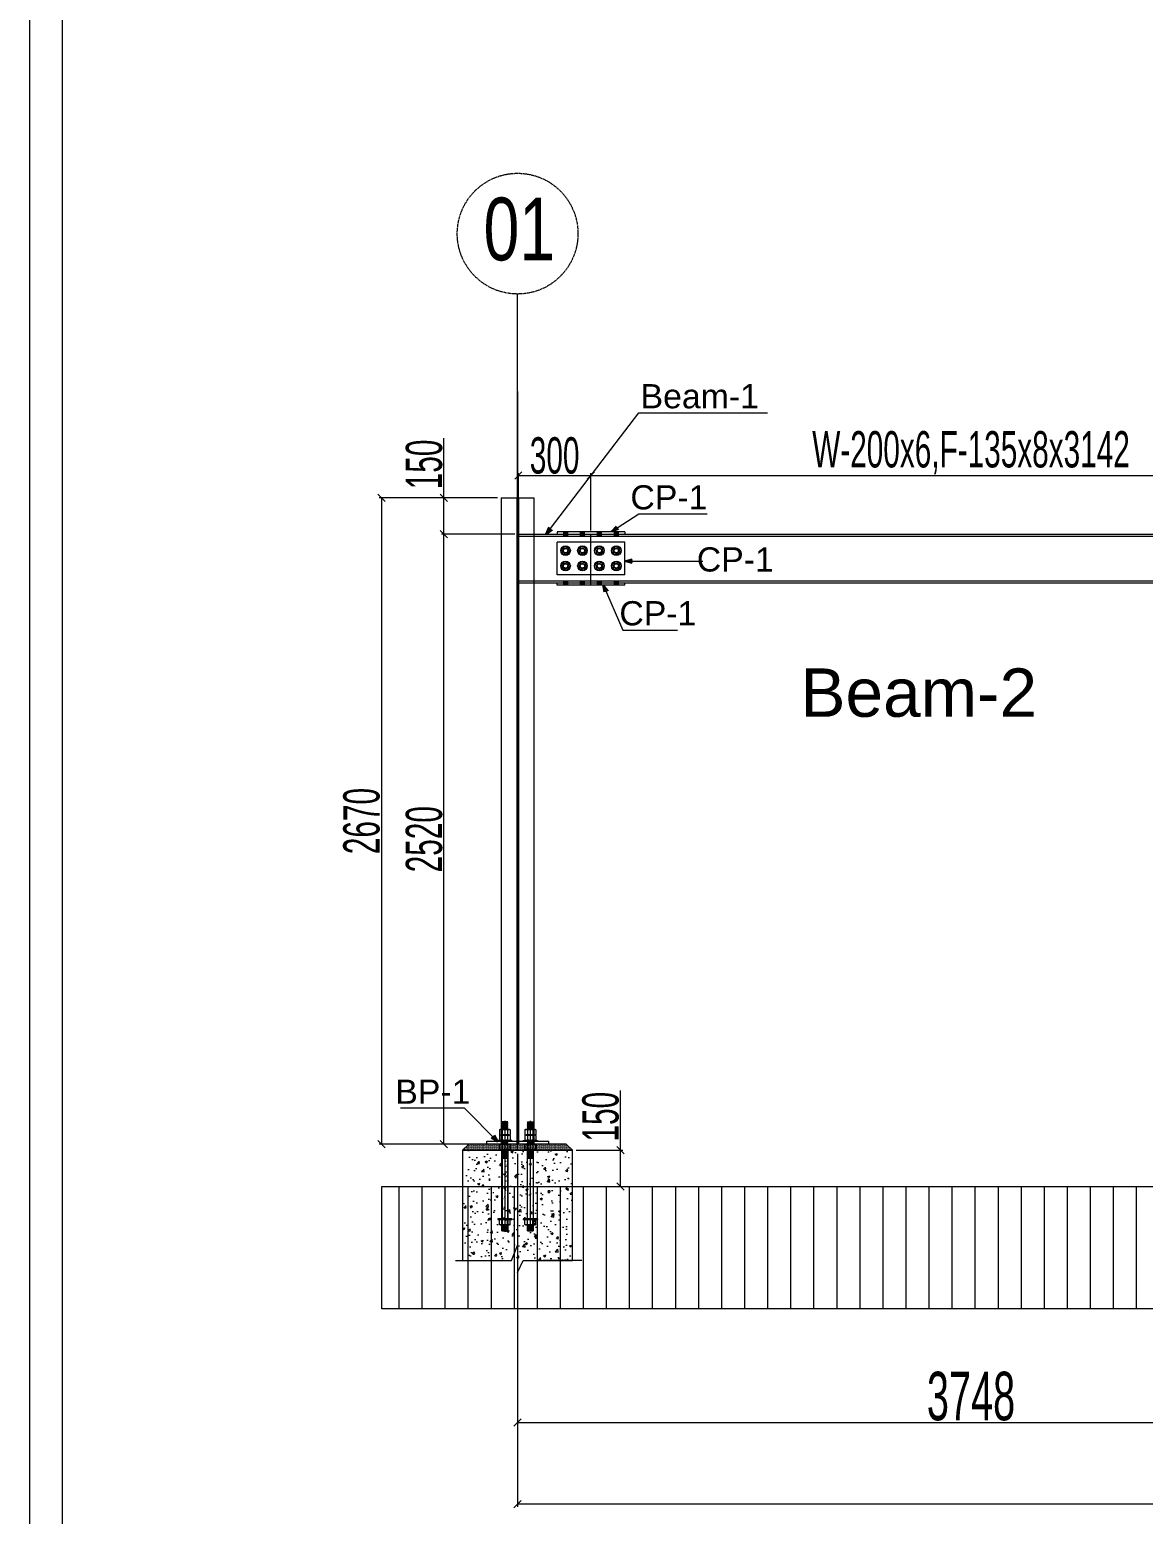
# Model space of a CAD drawing. Header units: millimetres. Extents: x -2070542 to 12330240, y -55001 to 6949969.
# Drawn here: x 1806939 to 1811542, y -41416 to -35282 of the extents above; entities that cross this region are included whole.
import ezdxf

# ---------------------------------------------------------------- set-up
doc = ezdxf.new("R2010")
doc.units = ezdxf.units.MM
doc.header["$LTSCALE"] = 0.5
doc.header["$PDMODE"] = 3
doc.linetypes.add('CENTER2', pattern=[1.125, 0.75, -0.125, 0.125, -0.125])
doc.linetypes.add('DASHDOT2', pattern=[0.5, 0.25, -0.125, 0, -0.125])
for name, color, linetype, lineweight in [('Dimantion', 7, 'Continuous', 9), ('GRIED', 251, 'Continuous', 5), ('HACTH', 8, 'Continuous', 5), ('Profile Sheet', 130, 'Continuous', 9), ('steel col', 1, 'Continuous', 13)]:
    doc.layers.add(name, color=color, linetype=linetype, lineweight=lineweight)
doc.layers.add('G text', color=7, linetype='Continuous')
doc.styles.add('MONOTEXT', font='arial.ttf')
doc.styles.get("Standard").update_dxf_attribs({"font": 'swisscl.ttf', "width": 0.8})
doc.styles.add('style01', font='swisscl.ttf')
doc.dimstyles.new('dim40', dxfattribs={"dimtxt": 40, "dimasz": 30, "dimexe": 10, "dimexo": 15, "dimgap": 5, "dimtad": 1, "dimdec": 0, "dimzin": 0, "dimdsep": 46, "dimtxsty": 'Standard', "dimblk": 'OBLIQUE', "dimcen": 0, "dimclrd": 94, "dimclre": 94, "dimclrt": 6, "dimadec": 0, "dimazin": 0, "dimtfac": 1, "dimtdec": 0, "dimtofl": 0, "dimtmove": 0, "dimatfit": 3, "dimldrblk": 'OPEN30', "dimfxl": 100, "dimtolj": 1, "dimtzin": 0, "dimlwd": 13, "dimlwe": 13, "dimarcsym": 0})

# ---------------------------------------------------------------- blocks, each defined once
blk = doc.blocks.new('Hex Nut - 10 mm side')
at = {"color": 0, "linetype": 'Continuous'}
for p, q in [((-9.2, -6.8), (-9.2, 6.8)), ((-0.7, 9.1), (-8.5, 9.1)), ((-0.7, 4.5), (-8.5, 4.5)), ((0, -6.8), (0, 6.8)), ((-0.7, -4.5), (-8.5, -4.5)), ((-0.7, -9.1), (-8.5, -9.1))]:
    blk.add_line(p, q, dxfattribs=at)
for centre, radius, start, end in [((-5, 6.8), 4.19, 147.1328, 212.8672), ((6.6, 0), 15.7, 163.2214, 196.7786), ((-4.2, 6.8), 4.19, 327.1328, 32.8672), ((-15.7, 0), 15.7, 343.2214, 16.7787), ((-5, -6.8), 4.19, 147.1328, 212.8672), ((-4.2, -6.8), 4.19, 327.1328, 32.8672)]:
    blk.add_arc(centre, radius, start, end, dxfattribs=at)
blk = doc.blocks.new('dfewer')
at = {"layer": 'Profile Sheet', "ltscale": 8}
blk.add_line((2170268.4, 1870419.9), (2170268.4, 1869965), dxfattribs=at)
at = {"layer": 'steel col', "lineweight": 9}
for p, q in [((2170280.4, 1870415), (2170256.4, 1870415)), ((2170257.9, 1870412.5), (2170256.4, 1870415)), ((2170278.9, 1870412.5), (2170256.4, 1870415)), ((2170256.4, 1870410), (2170257.9, 1870412.5)), ((2170280.4, 1870410), (2170256.4, 1870410)), ((2170257.9, 1870407.5), (2170256.4, 1870410)), ((2170278.9, 1870407.5), (2170256.4, 1870410)), ((2170256.4, 1870405), (2170257.9, 1870407.5)), ((2170280.4, 1870405), (2170256.4, 1870405)), ((2170257.9, 1870402.5), (2170256.4, 1870405)), ((2170278.9, 1870402.5), (2170256.4, 1870405)), ((2170256.4, 1870400), (2170257.9, 1870402.5)), ((2170280.4, 1870400), (2170256.4, 1870400)), ((2170257.9, 1870397.5), (2170256.4, 1870400)), ((2170278.9, 1870397.5), (2170256.4, 1870400)), ((2170256.4, 1870395), (2170257.9, 1870397.5)), ((2170280.4, 1870395), (2170256.4, 1870395)), ((2170257.9, 1870392.5), (2170256.4, 1870395)), ((2170278.9, 1870392.5), (2170256.4, 1870395)), ((2170256.4, 1870390), (2170257.9, 1870392.5)), ((2170280.4, 1870390), (2170256.4, 1870390)), ((2170257.9, 1870387.5), (2170256.4, 1870390)), ((2170278.9, 1870387.5), (2170256.4, 1870390)), ((2170256.4, 1870385), (2170257.9, 1870387.5)), ((2170280.4, 1870385), (2170256.4, 1870385)), ((2170257.4, 1870383.3), (2170256.4, 1870385)), ((2170271.1, 1870383.3), (2170256.4, 1870385)), ((2170278.9, 1870412.5), (2170257.9, 1870412.5)), ((2170280.4, 1870410), (2170257.9, 1870412.5)), ((2170278.9, 1870407.5), (2170257.9, 1870407.5)), ((2170280.4, 1870405), (2170257.9, 1870407.5)), ((2170278.9, 1870402.5), (2170257.9, 1870402.5)), ((2170280.4, 1870400), (2170257.9, 1870402.5)), ((2170278.9, 1870397.5), (2170257.9, 1870397.5)), ((2170280.4, 1870395), (2170257.9, 1870397.5)), ((2170278.9, 1870392.5), (2170257.9, 1870392.5)), ((2170280.4, 1870390), (2170257.9, 1870392.5)), ((2170278.9, 1870387.5), (2170257.9, 1870387.5)), ((2170280.4, 1870385), (2170257.9, 1870387.5)), ((2170278.9, 1870412.5), (2170280.4, 1870415)), ((2170280.4, 1870410), (2170278.9, 1870412.5)), ((2170278.9, 1870407.5), (2170280.4, 1870410)), ((2170280.4, 1870405), (2170278.9, 1870407.5)), ((2170278.9, 1870402.5), (2170280.4, 1870405)), ((2170280.4, 1870400), (2170278.9, 1870402.5)), ((2170278.9, 1870397.5), (2170280.4, 1870400)), ((2170280.4, 1870395), (2170278.9, 1870397.5)), ((2170278.9, 1870392.5), (2170280.4, 1870395)), ((2170280.4, 1870390), (2170278.9, 1870392.5)), ((2170278.9, 1870387.5), (2170280.4, 1870390)), ((2170280.4, 1870385), (2170278.9, 1870387.5)), ((2170279.4, 1870383.3), (2170280.4, 1870385)), ((2170238.9, 1870338.4), (2170238.9, 1870335)), ((2170297.4, 1870338.4), (2170238.9, 1870338.4)), ((2170268.4, 1870335), (2170238.9, 1870335)), ((2170239.2, 1870335), (2170297.6, 1870335)), ((2170288.4, 1870335), (2170248.4, 1870335)), ((2170280.4, 1870335), (2170256.4, 1870335)), ((2170256.4, 1870332.5), (2170257.9, 1870335)), ((2170280.4, 1870332.5), (2170256.4, 1870332.5)), ((2170257.9, 1870330), (2170256.4, 1870332.5)), ((2170278.9, 1870330), (2170256.4, 1870332.5)), ((2170256.4, 1870327.5), (2170257.9, 1870330)), ((2170280.4, 1870327.5), (2170256.4, 1870327.5)), ((2170257.9, 1870325), (2170256.4, 1870327.5)), ((2170280.4, 1870300.5), (2170256.4, 1870300.5)), ((2170257.9, 1870298), (2170256.4, 1870300.5)), ((2170278.9, 1870298), (2170256.4, 1870300.5)), ((2170256.7, 1870323), (2170257.9, 1870325)), ((2170278.9, 1870335), (2170257.9, 1870335)), ((2170280.4, 1870332.5), (2170257.9, 1870335)), ((2170278.9, 1870330), (2170257.9, 1870330)), ((2170280.4, 1870327.5), (2170257.9, 1870330)), ((2170278.9, 1870325), (2170257.9, 1870325)), ((2170280.4, 1870323), (2170257.9, 1870325)), ((2170268.4, 1870335), (2170297.4, 1870335)), ((2170280.4, 1870332.5), (2170278.9, 1870335)), ((2170278.9, 1870330), (2170280.4, 1870332.5)), ((2170280.4, 1870327.5), (2170278.9, 1870330)), ((2170278.9, 1870325), (2170280.4, 1870327.5)), ((2170280.4, 1870323), (2170278.9, 1870325)), ((2170278.9, 1870298), (2170280.4, 1870300.5)), ((2170297.4, 1870335), (2170297.4, 1870338.4)), ((2170256.4, 1870295), (2170257.9, 1870298)), ((2170280.4, 1870295), (2170256.4, 1870295)), ((2170280.4, 1870295), (2170256.4, 1870295)), ((2170257.9, 1870292.5), (2170256.4, 1870295)), ((2170278.9, 1870292.5), (2170256.4, 1870295)), ((2170256.4, 1870289.4), (2170257.9, 1870292.5)), ((2170280.4, 1870289.4), (2170256.4, 1870289.4)), ((2170280.4, 1870289.4), (2170256.4, 1870289.4)), ((2170257.9, 1870286.9), (2170256.4, 1870289.4)), ((2170278.9, 1870286.9), (2170256.4, 1870289.4)), ((2170256.4, 1870283.9), (2170257.9, 1870286.9)), ((2170280.4, 1870283.9), (2170256.4, 1870283.9)), ((2170280.4, 1870283.9), (2170256.4, 1870283.9)), ((2170257.9, 1870281.4), (2170256.4, 1870283.9)), ((2170278.9, 1870281.4), (2170256.4, 1870283.9)), ((2170256.4, 1870278.3), (2170257.9, 1870281.4)), ((2170280.4, 1870278.3), (2170256.4, 1870278.3)), ((2170280.4, 1870278.3), (2170256.4, 1870278.3)), ((2170257.9, 1870275.8), (2170256.4, 1870278.3)), ((2170278.9, 1870275.8), (2170256.4, 1870278.3)), ((2170256.4, 1870272.8), (2170257.9, 1870275.8)), ((2170280.4, 1870272.8), (2170256.4, 1870272.8)), ((2170280.4, 1870272.8), (2170256.4, 1870272.8)), ((2170257.9, 1870270.3), (2170256.4, 1870272.8)), ((2170278.9, 1870270.3), (2170256.4, 1870272.8)), ((2170256.4, 1870267.2), (2170257.9, 1870270.3)), ((2170280.4, 1870267.2), (2170256.4, 1870267.2)), ((2170280.4, 1870267.2), (2170256.4, 1870267.2)), ((2170257.9, 1870265), (2170256.4, 1870267.2)), ((2170279, 1870265), (2170256.4, 1870267.2)), ((2170256.4, 1870265), (2170280.4, 1870265)), ((2170278.9, 1870298), (2170257.9, 1870298)), ((2170280.4, 1870295), (2170257.9, 1870298)), ((2170278.9, 1870292.5), (2170257.9, 1870292.5)), ((2170280.4, 1870289.4), (2170257.9, 1870292.5)), ((2170278.9, 1870286.9), (2170257.9, 1870286.9)), ((2170280.4, 1870283.9), (2170257.9, 1870286.9)), ((2170278.9, 1870281.4), (2170257.9, 1870281.4)), ((2170280.4, 1870278.3), (2170257.9, 1870281.4)), ((2170278.9, 1870275.8), (2170257.9, 1870275.8)), ((2170280.4, 1870272.8), (2170257.9, 1870275.8)), ((2170278.9, 1870270.3), (2170257.9, 1870270.3)), ((2170280.4, 1870267.2), (2170257.9, 1870270.3)), ((2170279, 1870265), (2170257.9, 1870265)), ((2170280.4, 1870295), (2170278.9, 1870298)), ((2170278.9, 1870292.5), (2170280.4, 1870295)), ((2170280.4, 1870289.4), (2170278.9, 1870292.5)), ((2170278.9, 1870286.9), (2170280.4, 1870289.4)), ((2170280.4, 1870283.9), (2170278.9, 1870286.9)), ((2170278.9, 1870281.4), (2170280.4, 1870283.9)), ((2170280.4, 1870278.3), (2170278.9, 1870281.4)), ((2170278.9, 1870275.8), (2170280.4, 1870278.3)), ((2170280.4, 1870272.8), (2170278.9, 1870275.8)), ((2170278.9, 1870270.3), (2170280.4, 1870272.8)), ((2170280.4, 1870267.2), (2170278.9, 1870270.3)), ((2170279, 1870265), (2170280.4, 1870267.2)), ((2170268.4, 1870015), (2170238.9, 1870015)), ((2170238.9, 1870015), (2170297.4, 1870015)), ((2170238.9, 1870015), (2170238.9, 1870011.5)), ((2170297.4, 1870011.5), (2170238.9, 1870011.5)), ((2170288.4, 1870015), (2170248.4, 1870015)), ((2170268.4, 1870015), (2170297.4, 1870015)), ((2170297.4, 1870015), (2170297.4, 1870011.5)), ((2170256.4, 1869985), (2170257.9, 1869987.5)), ((2170280.4, 1869985), (2170256.4, 1869985)), ((2170257.9, 1869982.5), (2170256.4, 1869985)), ((2170278.9, 1869982.5), (2170256.4, 1869985)), ((2170256.4, 1869980), (2170257.9, 1869982.5)), ((2170280.4, 1869980), (2170256.4, 1869980)), ((2170257.9, 1869977.5), (2170256.4, 1869980)), ((2170278.9, 1869977.5), (2170256.4, 1869980)), ((2170256.4, 1869975), (2170257.9, 1869977.5)), ((2170280.4, 1869975), (2170256.4, 1869975)), ((2170257.9, 1869972.5), (2170256.4, 1869975)), ((2170278.9, 1869972.5), (2170256.4, 1869975)), ((2170256.4, 1869970), (2170257.9, 1869972.5)), ((2170280.4, 1869970), (2170256.4, 1869970)), ((2170257.9, 1869967.5), (2170256.4, 1869970)), ((2170278.9, 1869967.5), (2170256.4, 1869970)), ((2170256.4, 1869965), (2170257.9, 1869967.5)), ((2170280.4, 1869965), (2170256.4, 1869965)), ((2170257.9, 1869987.5), (2170256.9, 1869989.1)), ((2170278.9, 1869987.5), (2170257.9, 1869987.5)), ((2170280.4, 1869985), (2170257.9, 1869987.5)), ((2170278.9, 1869982.5), (2170257.9, 1869982.5)), ((2170280.4, 1869980), (2170257.9, 1869982.5)), ((2170278.9, 1869977.5), (2170257.9, 1869977.5)), ((2170280.4, 1869975), (2170257.9, 1869977.5)), ((2170278.9, 1869972.5), (2170257.9, 1869972.5)), ((2170280.4, 1869970), (2170257.9, 1869972.5)), ((2170278.9, 1869967.5), (2170257.9, 1869967.5)), ((2170278.9, 1869967.5), (2170257.9, 1869967.5)), ((2170280.4, 1869965), (2170257.9, 1869967.5)), ((2170278.9, 1869987.5), (2170264.6, 1869989.1)), ((2170278.9, 1869987.5), (2170279.8, 1869989.1)), ((2170280.4, 1869985), (2170278.9, 1869987.5)), ((2170278.9, 1869982.5), (2170280.4, 1869985)), ((2170280.4, 1869980), (2170278.9, 1869982.5)), ((2170278.9, 1869977.5), (2170280.4, 1869980)), ((2170280.4, 1869975), (2170278.9, 1869977.5)), ((2170278.9, 1869972.5), (2170280.4, 1869975)), ((2170280.4, 1869970), (2170278.9, 1869972.5)), ((2170278.9, 1869967.5), (2170280.4, 1869970)), ((2170280.4, 1869965), (2170278.9, 1869967.5))]:
    blk.add_line(p, q, dxfattribs=at)
blk.add_lwpolyline([(2170280.4, 1869965), (2170280.4, 1870300.5), (2170256.4, 1870300.5), (2170256.4, 1869965)], dxfattribs=at)
at = {"layer": 'steel col', "lineweight": 9, "extrusion": (0, 0, -1), "yscale": 2.453299200162292, "rotation": 90}
for p, xscale, zscale in [((-2170268.4, 1870383.3), 2.453299200162292, -2.4532992), ((-2170268.4, 1870360.9), 2.453299200162292, -2.4532992), ((-2170268.4, 1869989.1), -2.453299200162292, -2.453299200162292)]:
    blk.add_blockref('Hex Nut - 10 mm side', p, dxfattribs=dict(at, xscale=xscale, zscale=zscale))
at = {"layer": 'steel col', "lineweight": 9, "yscale": 2.453299200162292, "zscale": 2.453299200162292, "rotation": 90}
for p, xscale in [((2170268.4, 1870383.3), 2.453299200162292), ((2170268.4, 1870360.9), 2.453299200162292), ((2170268.4, 1870323), 2.453299200162292), ((2170268.4, 1869989.1), -2.453299200162292)]:
    blk.add_blockref('Hex Nut - 10 mm side', p, dxfattribs=dict(at, xscale=xscale))
blk = doc.blocks.new('_Oblique')
at = {"color": 0, "linetype": 'ByBlock', "lineweight": -2}
blk.add_line((-0.5, -0.5), (0.5, 0.5), dxfattribs=at)
blk = doc.blocks.new('_Open30')
at = {"color": 0, "linetype": 'ByBlock', "lineweight": -2}
for p, q in [((-1, 0.27), (0, 0)), ((0, 0), (-1, -0.27)), ((0, 0), (-1, 0))]:
    blk.add_line(p, q, dxfattribs=at)
blk = doc.blocks.new('*D159')
at = {"color": 94, "lineweight": 13, "transparency": 16777216}
for p, q in [((1809380.9, -39911.5), (1809380.9, -39664.6)), ((1809198.4, -39911.5), (1809390.9, -39911.5)), ((1809380.9, -40061.5), (1809380.9, -39911.5)), ((1809198.4, -40061.5), (1809390.9, -40061.5))]:
    blk.add_line(p, q, dxfattribs=at)
at = {"layer": 'Defpoints', "color": 0, "lineweight": 13, "transparency": 16777216}
for p in [(1809183.4, -39911.5), (1809380.9, -39911.5), (1809183.4, -40061.5)]:
    blk.add_point(p, dxfattribs=at)
at = {"color": 94, "lineweight": 13, "transparency": 16777216, "xscale": 30, "yscale": 30, "zscale": 30}
for p, rotation in [((1809380.9, -39911.5), 90), ((1809380.9, -40061.5), 270)]:
    blk.add_blockref('_Oblique', p, dxfattribs=dict(at, rotation=rotation))
at = {"color": 6, "lineweight": 18, "transparency": 16777216, "insert": (1809299.1, -39773), "char_height": 150, "attachment_point": 5, "rotation": 90}
blk.add_mtext('\\A1;150', dxfattribs=at)
blk = doc.blocks.new('*D134')
at = {"color": 94, "lineweight": 13, "transparency": 16777216}
for p, q in [((1809258.9, -37351.5), (1809258.9, -37113.6)), ((1809258.9, -37123.6), (1812400.9, -37123.6)), ((1812400.9, -37351.5), (1812400.9, -37113.6))]:
    blk.add_line(p, q, dxfattribs=at)
at = {"layer": 'Defpoints', "color": 0, "lineweight": 13, "transparency": 16777216}
for p in [(1812400.9, -37123.6), (1809258.9, -37366.5), (1812400.9, -37366.5)]:
    blk.add_point(p, dxfattribs=at)
at = {"color": 94, "lineweight": 13, "transparency": 16777216, "xscale": 30, "yscale": 30, "zscale": 30, "rotation": 180}
blk.add_blockref('_Oblique', (1809258.9, -37123.6), dxfattribs=at)
at = {"color": 94, "lineweight": 13, "transparency": 16777216, "xscale": 30, "yscale": 30, "zscale": 30}
blk.add_blockref('_Oblique', (1812400.9, -37123.6), dxfattribs=at)
at = {"color": 6, "lineweight": 18, "transparency": 16777216, "insert": (1810829.9, -37029.3), "char_height": 150, "attachment_point": 5}
blk.add_mtext('\\A1;W-200x6,F-135x8x3142', dxfattribs=at)
blk = doc.blocks.new('18 mm nut')
at = {"color": 1, "lineweight": 0}
blk.add_lwpolyline([(2042693.6, 1753460.5), (2042685.1, 1753445.8), (2042693.6, 1753431.1), (2042710.6, 1753431.1), (2042719.1, 1753445.8), (2042710.6, 1753460.5)], close=True, dxfattribs=at)
at = {"lineweight": 0}
blk.add_circle((2042702.1, 1753445.8), 20, dxfattribs=at)
at = {"color": 7, "linetype": 'DASHDOT2', "lineweight": 15, "ltscale": 20}
blk.add_circle((2042701.9, 1753445.6), 11, dxfattribs=at)
at = {"color": 1, "lineweight": 0}
blk.add_circle((2042702.1, 1753445.8), 9, dxfattribs=at)
blk = doc.blocks.new('erwrrw')
at = {"layer": 'steel col', "lineweight": 18}
for p, q in [((1844168.8, 59694.1), (1844168.8, 59829.1)), ((1844168.8, 59829.1), (1844448.8, 59829.1)), ((1844448.8, 59694.1), (1844448.8, 59829.1)), ((1844168.8, 59694.1), (1844448.8, 59694.1))]:
    blk.add_line(p, q, dxfattribs=at)
at = {"lineweight": 13, "extrusion": (0, 0, -1), "zscale": -1}
for p, rotation in [((-2164676.4, -2613126.1), 42.52046294639687), ((-2164746.3, -2613126.1), 42.52046294639698), ((-2164816.3, -2613126.1), 42.52046294639698), ((-2164886.3, -2613126.1), 42.52046294639687), ((-2164676.4, -2613189.6), 42.52046294639687), ((-2164746.3, -2613189.6), 42.52046294639698), ((-2164816.3, -2613189.6), 42.52046294639698), ((-2164886.3, -2613189.6), 42.52046294639687)]:
    blk.add_blockref('18 mm nut', p, dxfattribs=dict(at, rotation=rotation))
blk = doc.blocks.new('tetet')
at = {"lineweight": 13}
blk.add_line((1842239.1, 59281.1), (1842239.1, 59491.1), dxfattribs=at)
at = {"color": 6, "const_width": 22}
for points in [[(1842134.1, 59501.1), (1842134.1, 59483.1)], [(1842204.1, 59501.1), (1842204.1, 59483.1)], [(1842274.1, 59501.1), (1842274.1, 59483.1)], [(1842344.1, 59501.1), (1842344.1, 59483.1)], [(1842134.1, 59299.1), (1842134.1, 59281.1)], [(1842204.1, 59299.1), (1842204.1, 59281.1)], [(1842274.1, 59299.1), (1842274.1, 59281.1)], [(1842344.1, 59299.1), (1842344.1, 59281.1)]]:
    blk.add_lwpolyline(points, dxfattribs=at)
at = {"layer": 'steel col', "lineweight": 18}
for p, q in [((1842099.1, 59501.1), (1842379.1, 59501.1)), ((1842099.1, 59501.1), (1842099.1, 59491.1)), ((1842134.1, 59483.1), (1842134.1, 59493.1)), ((1842204.1, 59483.1), (1842204.1, 59493.1)), ((1842274.1, 59483.1), (1842274.1, 59493.1)), ((1842344.1, 59483.1), (1842344.1, 59493.1)), ((1842379.1, 59501.1), (1842379.1, 59491.1)), ((1842099.1, 59281.1), (1842099.1, 59291.1)), ((1842099.1, 59281.1), (1842379.1, 59281.1)), ((1842134.1, 59281.1), (1842134.1, 59291.1)), ((1842204.1, 59281.1), (1842204.1, 59291.1)), ((1842274.1, 59281.1), (1842274.1, 59291.1)), ((1842344.1, 59281.1), (1842344.1, 59291.1)), ((1842379.1, 59281.1), (1842379.1, 59291.1))]:
    blk.add_line(p, q, dxfattribs=at)
at = {"lineweight": 13}
blk.add_blockref('erwrrw', (-2069.7, -370.5), dxfattribs=at)
blk = doc.blocks.new('*D144')
at = {"color": 94, "lineweight": 13, "transparency": 16777216}
for p, q in [((1808944, -37366.5), (1808641.4, -37366.5)), ((1808651.4, -39886.5), (1808651.4, -37366.5)), ((1808813.5, -39886.5), (1808641.4, -39886.5))]:
    blk.add_line(p, q, dxfattribs=at)
at = {"layer": 'Defpoints', "color": 0, "lineweight": 13, "transparency": 16777216}
for p in [(1808651.4, -37366.5), (1808959, -37366.5), (1808828.5, -39886.5)]:
    blk.add_point(p, dxfattribs=at)
at = {"color": 94, "lineweight": 13, "transparency": 16777216, "xscale": 30, "yscale": 30, "zscale": 30}
for p, rotation in [((1808651.4, -37366.5), 90), ((1808651.4, -39886.5), 270)]:
    blk.add_blockref('_Oblique', p, dxfattribs=dict(at, rotation=rotation))
at = {"color": 6, "lineweight": 18, "transparency": 16777216, "insert": (1808569.6, -38626.5), "char_height": 150, "attachment_point": 5, "rotation": 90}
blk.add_mtext('\\A1;2520', dxfattribs=at)
blk = doc.blocks.new('*D145')
at = {"color": 94, "lineweight": 13, "transparency": 16777216}
for p, q in [((1808651.4, -37216.5), (1808651.4, -36969.6)), ((1808873.4, -37216.5), (1808641.4, -37216.5)), ((1808651.4, -37366.5), (1808651.4, -37216.5)), ((1808944, -37366.5), (1808641.4, -37366.5))]:
    blk.add_line(p, q, dxfattribs=at)
at = {"layer": 'Defpoints', "color": 0, "lineweight": 13, "transparency": 16777216}
for p in [(1808651.4, -37216.5), (1808888.4, -37216.5), (1808959, -37366.5)]:
    blk.add_point(p, dxfattribs=at)
at = {"color": 94, "lineweight": 13, "transparency": 16777216, "xscale": 30, "yscale": 30, "zscale": 30}
for p, rotation in [((1808651.4, -37216.5), 90), ((1808651.4, -37366.5), 270)]:
    blk.add_blockref('_Oblique', p, dxfattribs=dict(at, rotation=rotation))
at = {"color": 6, "lineweight": 18, "transparency": 16777216, "insert": (1808569.6, -37078), "char_height": 150, "attachment_point": 5, "rotation": 90}
blk.add_mtext('\\A1;150', dxfattribs=at)
blk = doc.blocks.new('*D146')
at = {"color": 94, "lineweight": 13, "transparency": 16777216}
for p, q in [((1808873.4, -37216.5), (1808383, -37216.5)), ((1808393, -37216.5), (1808393, -39886.5)), ((1808873.5, -39886.5), (1808383, -39886.5))]:
    blk.add_line(p, q, dxfattribs=at)
at = {"layer": 'Defpoints', "color": 0, "lineweight": 13, "transparency": 16777216}
for p in [(1808888.4, -37216.5), (1808393, -39886.5), (1808888.5, -39886.5)]:
    blk.add_point(p, dxfattribs=at)
at = {"color": 94, "lineweight": 13, "transparency": 16777216, "xscale": 30, "yscale": 30, "zscale": 30}
for p, rotation in [((1808393, -37216.5), 90), ((1808393, -39886.5), 270)]:
    blk.add_blockref('_Oblique', p, dxfattribs=dict(at, rotation=rotation))
at = {"color": 6, "lineweight": 18, "transparency": 16777216, "insert": (1808311.2, -38551.5), "char_height": 150, "attachment_point": 5, "rotation": 90}
blk.add_mtext('\\A1;2670', dxfattribs=at)
blk = doc.blocks.new('*D163')
at = {"color": 94, "lineweight": 13, "transparency": 16777216}
for p, q in [((1808958.9, -37351.5), (1808958.9, -37113.6)), ((1808958.9, -37123.6), (1809258.9, -37123.6)), ((1809258.9, -37351.5), (1809258.9, -37113.6))]:
    blk.add_line(p, q, dxfattribs=at)
at = {"layer": 'Defpoints', "color": 0, "lineweight": 13, "transparency": 16777216}
for p in [(1809258.9, -37123.6), (1808958.9, -37366.5), (1809258.9, -37366.5)]:
    blk.add_point(p, dxfattribs=at)
at = {"color": 94, "lineweight": 13, "transparency": 16777216, "xscale": 30, "yscale": 30, "zscale": 30, "rotation": 180}
blk.add_blockref('_Oblique', (1808958.9, -37123.6), dxfattribs=at)
at = {"color": 94, "lineweight": 13, "transparency": 16777216, "xscale": 30, "yscale": 30, "zscale": 30}
blk.add_blockref('_Oblique', (1809258.9, -37123.6), dxfattribs=at)
at = {"color": 6, "lineweight": 18, "transparency": 16777216, "insert": (1809108.9, -37041.7), "char_height": 150, "attachment_point": 5}
blk.add_mtext('\\A1;300', dxfattribs=at)
blk = doc.blocks.new('*D184')
at = {"color": 94, "lineweight": 13, "transparency": 16777216}
for p, q in [((1808955.9, -39926.5), (1808955.9, -41046.1)), ((1812703.9, -39926.5), (1812703.9, -41046.1)), ((1808955.9, -41036.1), (1812703.9, -41036.1))]:
    blk.add_line(p, q, dxfattribs=at)
at = {"layer": 'Defpoints', "color": 0, "lineweight": 13, "transparency": 16777216}
for p in [(1808955.9, -39911.5), (1812703.9, -39911.5), (1812703.9, -41036.1)]:
    blk.add_point(p, dxfattribs=at)
at = {"color": 94, "lineweight": 13, "transparency": 16777216, "xscale": 30, "yscale": 30, "zscale": 30, "rotation": 180}
blk.add_blockref('_Oblique', (1808955.9, -41036.1), dxfattribs=at)
at = {"color": 94, "lineweight": 13, "transparency": 16777216, "xscale": 30, "yscale": 30, "zscale": 30}
blk.add_blockref('_Oblique', (1812703.9, -41036.1), dxfattribs=at)
at = {"color": 6, "lineweight": 18, "transparency": 16777216, "insert": (1810829.9, -40928.5), "char_height": 200, "attachment_point": 5}
blk.add_mtext('\\A1;3748', dxfattribs=at)
blk = doc.blocks.new('*D191')
at = {"color": 94, "lineweight": 13, "transparency": 16777216}
for p, q in [((1808955.9, -39926.5), (1808955.9, -41384.4)), ((1833578.9, -39926.5), (1833578.9, -41384.4)), ((1833578.9, -41374.4), (1808955.9, -41374.4))]:
    blk.add_line(p, q, dxfattribs=at)
at = {"layer": 'Defpoints', "color": 0, "lineweight": 13, "transparency": 16777216}
for p in [(1808955.9, -39911.5), (1833578.9, -39911.5), (1808955.9, -41374.4)]:
    blk.add_point(p, dxfattribs=at)
at = {"color": 94, "lineweight": 13, "transparency": 16777216, "xscale": 30, "yscale": 30, "zscale": 30, "rotation": 180}
blk.add_blockref('_Oblique', (1808955.9, -41374.4), dxfattribs=at)
at = {"color": 94, "lineweight": 13, "transparency": 16777216, "xscale": 30, "yscale": 30, "zscale": 30}
blk.add_blockref('_Oblique', (1833578.9, -41374.4), dxfattribs=at)
at = {"color": 6, "lineweight": 18, "transparency": 16777216, "insert": (1821262.5, -41266.9), "char_height": 200, "attachment_point": 5}
blk.add_mtext('\\A1;24623', dxfattribs=at)

msp = doc.modelspace()

# ---------------------------------------------------------------- hatches: boundary and pattern name
at = {"lineweight": 13}
h = msp.add_hatch(dxfattribs=at)
h.set_pattern_fill('DOTS', color=256, scale=3, style=0)
h.set_pattern_definition([(180, (1527191.855, -73377.736), (-2.38125, 4.7625), [0, -4.7625])])
h.paths.add_polyline_path([(1809156.8, -39886.5), (1808754.9, -39886.5), (1808728.4, -39911.5), (1809183.4, -39911.5)])
at = {"layer": 'Dimantion', "lineweight": 9}
h = msp.add_hatch(dxfattribs=at)
h.set_pattern_fill('ANSI31', color=251, scale=30, angle=45, style=0)
h.set_pattern_definition([(90, (2106884.5, 30299.07), (-95.25, 2e-14), [])])
h.paths.add_polyline_path([(1808395.1, -40061.5), (1834451.1, -40061.5), (1834451.1, -40566.3), (1808395.1, -40566.3)])
at = {"layer": 'HACTH'}
h = msp.add_hatch(dxfattribs=at)
h.set_pattern_fill('AR-CONC', color=256, scale=0.5)
h.set_pattern_definition([(50, (2090719.92, -73372.736), (91.092334, -7.969543), [9.525, -104.775]), (355, (2090719.92, -73372.74), (-17.621413, 95.52832), [7.62, -83.82]), (100.451, (2090727.51, -73373.4), (73.47125, 87.558344), [8.095, -89.045]), (46.1842, (2090719.92, -73347.34), (135.53952, -21.021164), [14.2875, -157.1625]), (96.6356, (2090731.22, -73349.09), (118.70212, 123.71278), [12.1425, -133.5675]), (351.184, (2090719.92, -73347.34), (118.7023, 123.71256), [11.43, -125.73]), (21, (2090732.62, -73353.686), (75.80744, -51.13276), [9.525, -104.775]), (326, (2090732.62, -73353.69), (30.901014, 92.093983), [7.62, -83.82]), (71.4514, (2090738.94, -73357.95), (106.708245, 40.96143), [8.095, -89.045]), (37.5, (2090719.92, -73372.736), (1.5443016, 42.2775194), [0, -82.804, 0, -85.09, 0, -84.1375]), (7.5, (2090719.92, -73372.736), (33.409831, 50.0902874), [0, -48.514, 0, -80.899, 0, -32.0675]), (327.5, (2090691.6, -73372.736), (67.7952976, -2.864372), [0, -31.75, 0, -99.06, 0, -131.445]), (317.5, (2090678.9, -73372.736), (74.064591, 12.713246), [0, -41.275, 0, -65.786, 0, -93.345])])
edge = h.paths.add_edge_path()
edge.add_line((1808978.9, -40366.5), (1809183.4, -40366.5))
edge.add_line((1809183.4, -40366.5), (1809183.4, -39911.5))
edge.add_line((1809183.4, -39911.5), (1808728.4, -39911.5))
edge.add_line((1808728.4, -39911.5), (1808728.4, -40366.5))
edge.add_line((1808728.4, -40366.5), (1808930.9, -40366.5))

# ---------------------------------------------------------------- linework, layer by layer
at = {"lineweight": 13}
for p, q in [((1808955.9, -39911.5), (1808955.9, -36373.8)), ((1808955.9, -36777), (1808955.9, -39886.5)), ((1808952.9, -37216.5), (1808952.9, -39886.5)), ((1808955.9, -37216.5), (1808955.9, -39886.5)), ((1808955.9, -37216.5), (1808955.9, -39886.5)), ((1808958.9, -37216.5), (1808958.9, -39886.5)), ((1808728.4, -39911.5), (1809183.4, -39911.5)), ((1809156.8, -39886.5), (1808754.9, -39886.5)), ((1808930.9, -40366.5), (1808955.9, -40304.6)), ((1808955.9, -40304.6), (1808955.9, -40417.4)), ((1808699.5, -40366.5), (1808930.9, -40366.5)), ((1808955.9, -40417.4), (1808978.9, -40366.5)), ((1808978.9, -40366.5), (1809174, -40366.5)), ((1809221.5, -40366.5), (1809059.9, -40366.5))]:
    msp.add_line(p, q, dxfattribs=at)
for points in [[(1835511.8, -29147.6), (1835511.8, -49430.2), (1806939.1, -49430.2), (1806939.1, -29147.6)], [(1835375.6, -29283.7), (1835375.6, -49294.1), (1807075.3, -49294.1), (1807075.3, -29283.7)], [(1809156.8, -39886.5), (1808754.9, -39886.5), (1808728.4, -39911.5), (1809183.4, -39911.5)]]:
    msp.add_lwpolyline(points, close=True, dxfattribs=at)
at = {"layer": 'Dimantion', "color": 251, "lineweight": 9}
msp.add_lwpolyline([(1808395.1, -40061.5), (1834451.1, -40061.5), (1834451.1, -40566.3), (1808395.1, -40566.3)], close=True, dxfattribs=at)
at = {"layer": 'GRIED', "linetype": 'CENTER2', "ltscale": 30}
msp.add_circle((1808955.9, -36124.4), 249.4, dxfattribs=at)
at = {"layer": 'HACTH'}
msp.add_lwpolyline([(1808978.9, -40366.5), (1809183.4, -40366.5), (1809183.4, -39911.5), (1808728.4, -39911.5), (1808728.4, -40366.5), (1808930.9, -40366.5)], dxfattribs=at)
at = {"layer": 'steel col', "lineweight": 18}
for p, q in [((1808888.4, -37216.5), (1809023.4, -37216.5)), ((1808888.4, -37216.5), (1808888.4, -39886.5)), ((1809023.4, -37216.5), (1809023.4, -39886.5)), ((1808955.9, -37366.5), (1833578.9, -37366.5)), ((1808955.9, -37374.5), (1833578.9, -37374.5)), ((1808955.9, -37558.5), (1833578.9, -37558.5)), ((1808955.9, -37566.5), (1833578.9, -37566.5))]:
    msp.add_line(p, q, dxfattribs=at)
msp.add_lwpolyline([(1808828.4, -39874.5), (1809083.4, -39874.5), (1809083.4, -39886.5), (1808828.4, -39886.5)], close=True, dxfattribs=at)

# ---------------------------------------------------------------- block references
at = {"lineweight": 13, "xscale": -1}
msp.add_blockref('tetet', (3651498, -96857.5), dxfattribs=at)
at = {"lineweight": 18}
msp.add_blockref('dfewer', (-361365, -1910209.4), dxfattribs=at)
at = {"lineweight": 18, "xscale": -1}
for p in [(3979171.5, -1910209.4), (3979276.8, -1910209.4)]:
    msp.add_blockref('dfewer', p, dxfattribs=at)

# ---------------------------------------------------------------- texts
at = {"color": 7, "lineweight": 13, "width": 2025.961, "attachment_point": 9, "style": 'MONOTEXT'}
for s, insert, char_height in [('Beam-1', (1809953.1, -36847.5), 100), ('CP-1', (1809740.4, -37265.3), 100), ('CP-1', (1810014.7, -37521.9), 100), ('CP-1', (1809694.7, -37744.3), 100), ('Beam-2', (1811103, -38123.6), 200)]:
    msp.add_mtext(s, dxfattribs=dict(at, insert=insert, char_height=char_height))
at = {"color": 7, "lineweight": 13, "insert": (1808450.3, -39719.7), "char_height": 100, "width": 2025.961, "attachment_point": 7, "rotation": 360, "style": 'MONOTEXT'}
msp.add_mtext('BP-1', dxfattribs=at)
at = {"layer": 'G text', "linetype": 'Continuous', "style": 'style01'}
msp.add_text('01', height=259.15, dxfattribs=at).set_placement((1808815.1, -36234.8, -88.8))

# ---------------------------------------------------------------- dimensions: what is measured, and where the dimension line sits
at = {"lineweight": 18}
for base, p1, p2, picture, middle in [((1808651.4, -37216.5), (1808959, -37366.5), (1808888.4, -37216.5), '*D145', (1808569.6, -37078)), ((1808393, -39886.5), (1808888.4, -37216.5), (1808888.5, -39886.5), '*D146', (1808311.2, -38551.5)), ((1808651.4, -37366.5), (1808828.5, -39886.5), (1808959, -37366.5), '*D144', (1808569.6, -38626.5)), ((1809380.9, -39911.5), (1809183.4, -40061.5), (1809183.4, -39911.5), '*D159', (1809299.1, -39773))]:
    dim = msp.add_linear_dim(base=base, p1=p1, p2=p2, angle=90, dimstyle='dim40', override={"dimtxt": 150}, dxfattribs=at)
    dim.commit()
    dim.dimension.update_dxf_attribs({"geometry": picture, "text_midpoint": middle})
for base, p1, p2, override, picture, middle in [((1809258.9, -37123.6), (1808958.9, -37366.5), (1809258.9, -37366.5), {"dimtxt": 150}, '*D163', (1809108.9, -37041.7)), ((1812703.9, -41036.1), (1808955.9, -39911.5), (1812703.9, -39911.5), {"dimtxt": 200}, '*D184', (1810829.9, -40928.5))]:
    dim = msp.add_linear_dim(base=base, p1=p1, p2=p2, dimstyle='dim40', override=override, dxfattribs=at)
    dim.commit()
    dim.dimension.update_dxf_attribs({"geometry": picture, "text_midpoint": middle})
dim = msp.add_linear_dim(base=(1812400.9, -37123.6), p1=(1809258.9, -37366.5), p2=(1812400.9, -37366.5), text='W-200x6,F-135x8x<>', dimstyle='dim40', override={"dimtxt": 150}, dxfattribs=at)
dim.commit()
dim.dimension.update_dxf_attribs({"geometry": '*D134', "text_midpoint": (1810829.9, -37029.3)})
dim = msp.add_linear_dim(base=(1808955.9, -41374.4), p1=(1833578.9, -39911.5), p2=(1808955.9, -39911.5), dimstyle='dim40', override={"dimtxt": 200}, dxfattribs=at)
dim.commit()
dim.dimension.update_dxf_attribs({"geometry": '*D191', "text_midpoint": (1821262.5, -41374.4), "dimtype": 160})

# ---------------------------------------------------------------- leaders
at = {"lineweight": 13}
for points in [[(1809074.2, -37366.5), (1809457, -36864.7), (1809988.2, -36864.7)], [(1809343.9, -37355.5), (1809457, -37282.5), (1809740, -37282.5)], [(1809398.9, -37477.9), (1809721, -37477.9)], [(1809310.1, -37575.5), (1809391.4, -37762.2), (1809616.1, -37762.2)], [(1808874.2, -39876.2), (1808736.5, -39737.5), (1808472.4, -39737.5)]]:
    msp.add_leader(points, dimstyle='dim40', override={"dimgap": 5, "dimtad": 0}, dxfattribs=at)

doc.saveas('drawing.dxf')
